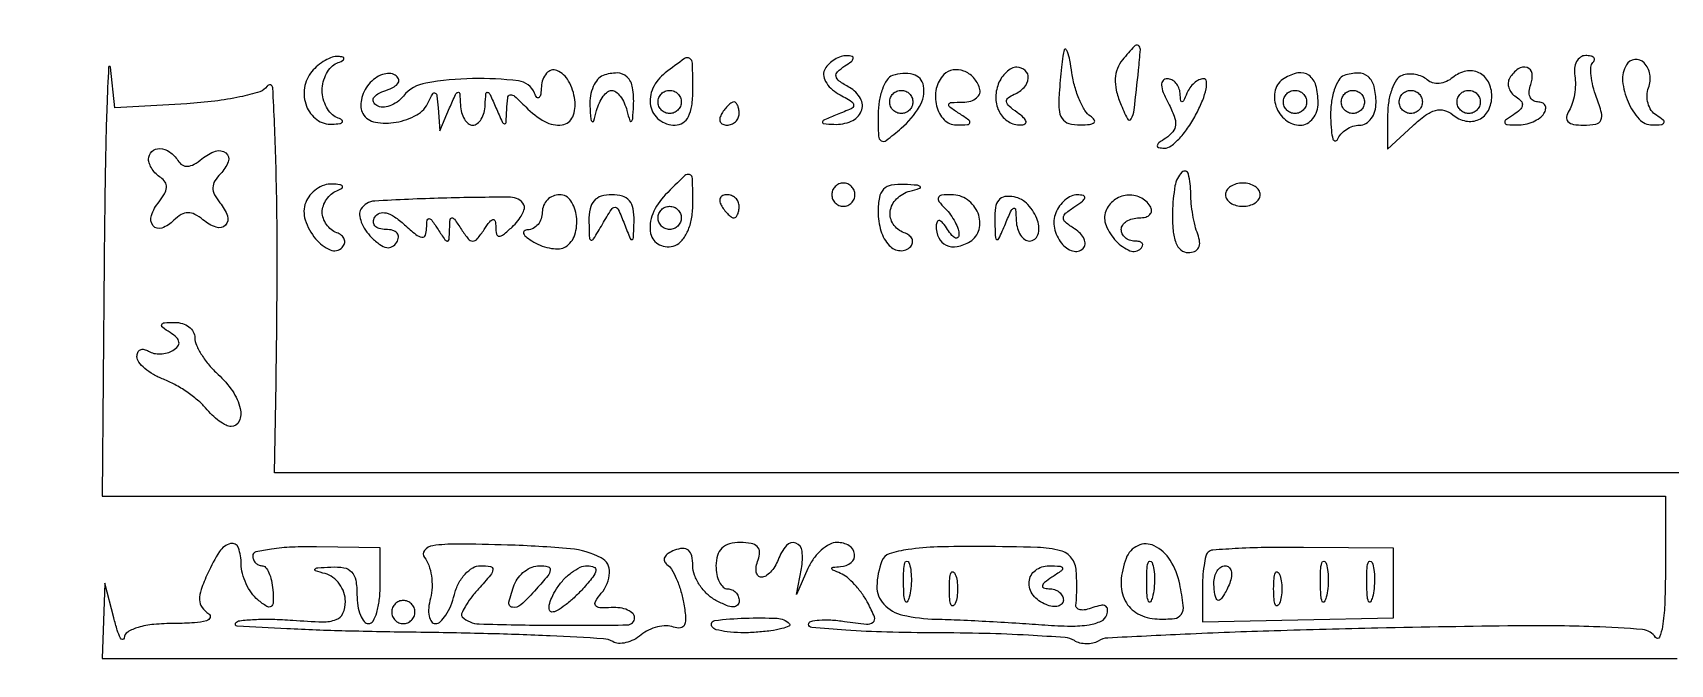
# Model space of a CAD drawing. Extents: x 0 to 960, y 2 to 508.
# Drawn here: x 0 to 141.4, y 1.5 to 56 of the extents above; entities that cross this region are included whole.
import ezdxf

# ---------------------------------------------------------------- set-up
doc = ezdxf.new("R2010")
doc.units = 0
doc.header["$MEASUREMENT"] = 0
doc.layers.get('0').update_dxf_attribs({"linetype": 'CONTINUOUS'})

msp = doc.modelspace()

# ---------------------------------------------------------------- linework, layer by layer
for points in [[(147.038239, 166.227624, 0.000577), (147, 133.063707), (147, 79.913436), (150.25, 80.136413, -0.017421), (152.848529, 80.223922, -0.000034), (194.698437, 80.171963, -0.000244), (241.752237, 80.087375, -0.000152), (297, 79.944315), (440.5, 79.529239), (294.5, 79.01462, -0.000232), (238.430845, 78.842985, -0.000382), (191.020312, 78.756035, -0.000021), (148.288673, 78.7121, -0.069906), (147.25, 78.856989, -0.327846), (146.5383, 79.775893, -0.001559), (146.256193, 92.436201, -0.004015), (146.051568, 110.818881, -0.000775), (146, 144.083936), (146, 208.953894)], [(485.936462, 18), (20.872924, 18), (21.007099, 25.75, 0.003871), (21.109842, 36.485655, 0.007998), (20.990971, 44.875664, 0.005256), (20.732837, 51.21832, 0.729822), (20.234687, 51.350137, -0.178856), (19.616578, 50.881934, -0.02037), (17.89266, 50.435194, -0.022577), (15.724233, 50.068138, -0.016547), (13.293517, 49.850137), (7.087034, 49.5), (6.71162, 53, 0.920415), (6.55567, 52.996254, 0.006595), (6.397104, 49.523438, 0.004166), (6.258857, 43.789314, 0.001868), (6.168103, 36.25), (6, 16), (73.5, 16), (141, 16), (140.984687, 9.25, -0.010257), (140.924877, 6.625013, -0.027455), (140.741569, 4.76414, -0.064567), (140.469859, 3.826451, -0.601246), (140.143986, 3.801266, 0.234116), (139.016467, 4.485734, 0.012988), (134.786086, 4.738458, 0.011479), (128.118595, 4.810057, 0.002264), (116.158444, 4.609755, 0.002405), (107.209013, 4.376268, 0.003758), (99.508086, 4.080338, 0.001107), (92.831306, 3.75868, 0.126473), (91.999145, 3.499472, -0.083192), (91.53886, 3.311574, -0.059456), (90.984422, 3.254378, -0.058757), (90.424525, 3.329489, -0.075855), (89.947823, 3.532247, 0.120373), (89.147356, 3.792178, 0.004559), (85.9888, 3.998633, 0.007976), (82.21882, 4.150268, 0.005508), (77.947823, 4.206783, -0.006091), (73.750043, 4.267223, -0.010127), (70.215923, 4.432854, -0.00406), (67.26408, 4.655271, -0.390013), (67, 4.942326, -0.342445), (67.191986, 5.189771, -0.042248), (67.911831, 5.310845, -0.035809), (68.914029, 5.321471, -0.021189), (70.104104, 5.198029, 0.010647), (71.992271, 4.961854, 0.19513), (72.561856, 5.127044, 0.334228), (72.681359, 5.57992, 0.026076), (72.115563, 6.784068, 0.033332), (71.604451, 7.602874, 0.030217), (70.973329, 8.375252, 0.031521), (70.322226, 8.996911, 0.079232), (69.761459, 9.3339, -0.009485), (69.105385, 9.612791, -0.290362), (69.011464, 9.754686, -0.387298), (69.107771, 9.864601, -0.012301), (69.75, 9.921053, 0.151013), (70.672783, 10.271381, 0.266859), (70.970788, 11.00335, 0.230407), (70.491811, 11.722069, 0.133293), (69.467776, 12, 0.122436), (68.808294, 11.836054, 0.060052), (68.093072, 11.339063, 0.054245), (67.43431, 10.610567, 0.052563), (66.939568, 9.75), (65.943584, 7.5), (66.378172, 9.75, 0.075122), (66.439078, 11.240534, 0.283661), (65.889542, 11.945796, 0.318455), (65.082786, 11.730722, 0.081997), (64.361626, 10.5, -0.046632), (64.077603, 9.926166, -0.052856), (63.702003, 9.440625, -0.060245), (63.296202, 9.108138, -0.142471), (62.924396, 9, -0.209945), (62.644659, 9.122874, -0.13955), (62.484956, 9.440625, -0.08982), (62.480468, 9.92532, -0.049166), (62.638374, 10.5, 0.089917), (62.765522, 11.171788, 0.20361), (62.570724, 11.640318, 0.150258), (62.035126, 11.916954, 0.044649), (61.106989, 12, 0.064658), (60.168513, 11.878132, 0.12593), (59.513374, 11.512695, 0.130944), (59.130106, 10.889021, 0.072786), (59, 10, 0.048028), (59.073693, 9.234582, 0.068025), (59.29375, 8.5875, 0.088204), (59.618118, 8.151477, 0.191087), (60, 8, -0.102628), (60.381588, 7.920843, -0.09872), (60.70625, 7.695915, -0.09706), (60.923788, 7.359936, -0.095561), (61, 6.964816, -0.188457), (60.855684, 6.595527, -0.214004), (60.508497, 6.447075, -0.094032), (59.901619, 6.573323, -0.0247), (59, 7, -0.067429), (58.235102, 7.553086, -0.055725), (57.5875, 8.323893, -0.057672), (57.147735, 9.184928, -0.089484), (57, 10.003799, 0.051859), (56.911563, 10.854173, 0.168225), (56.623791, 11.33362, 0.19554), (56.134322, 11.490777, 0.072849), (55.416154, 11.329452, 0.053376), (54.875347, 11.052657, 0.126088), (54.572165, 10.720775, 0.208782), (54.54665, 10.393182, 0.166024), (54.767125, 10.110837, -0.11431), (55.160273, 9.700805, -0.031268), (55.57213, 8.898439, -0.029898), (55.937369, 7.903853, -0.027219), (56.194847, 6.841295, -0.022058), (56.372321, 5.574608, -0.120327), (56.273457, 4.894756, -0.273793), (55.925525, 4.628937, -0.121675), (55.331141, 4.703171, 0.095375), (54.705838, 4.814525, 0.055912), (53.949018, 4.718928, 0.053103), (53.183925, 4.445302, 0.060864), (52.53107, 4.025786, -0.05545), (51.904643, 3.613633, -0.059625), (51.217793, 3.361321, -0.067133), (50.576513, 3.297711, -0.130325), (50.087327, 3.446029, 0.125001), (49.282044, 3.699428, 0.002197), (44.69036, 3.937283, 0.005383), (39.311168, 4.134221, 0.003545), (33.119325, 4.250261, -0.003543), (27.021676, 4.364517, -0.006114), (21.950843, 4.557553, -0.001751), (17.649804, 4.789088, -0.568284), (17.521717, 5.035138, -0.230782), (17.871253, 5.256037, -0.014491), (19.120871, 5.357475, -0.01899), (20.674083, 5.379286, -0.012782), (22.445914, 5.291513, 0.011943), (25.02215, 5.159555, 0.092019), (26.210647, 5.34676, 0.208943), (26.791145, 5.889408, 0.102135), (27, 6.901193, 0.083709), (26.868439, 7.681511, 0.073658), (26.485937, 8.414244, 0.075502), (25.918625, 8.989005, 0.096698), (25.25, 9.310674, -0.01159), (24.4117, 9.550633, -0.541772), (24.37122, 9.693656, -0.197309), (24.607705, 9.812001, -0.005718), (25.75, 9.883999, -0.054934), (26.868069, 9.8188, -0.162996), (27.5366, 9.46122, -0.147692), (27.893863, 8.745941, -0.042516), (28, 7.5, 0.038131), (28.073116, 6.542644, 0.057076), (28.29375, 5.734375, 0.074992), (28.617064, 5.182831, 0.226478), (29, 5, 0.268072), (29.385043, 5.222422, 0.056751), (29.70625, 5.961947, 0.045213), (29.927369, 7.020046, 0.02892), (30, 8.274715), (30, 11.549429), (24.5, 11.626757, 0.014557), (22.391447, 11.595013, 0.023947), (20.615625, 11.431083, 0.020749), (19.264511, 11.183226, 0.35033), (19, 10.852043, 0.091241), (19.059856, 10.526766, 0.095767), (19.231239, 10.250288, 0.099548), (19.486859, 10.06528, 0.107424), (19.787196, 10, -0.223807), (20.100403, 9.852411, -0.065949), (20.38908, 9.390295, -0.052156), (20.613292, 8.719219, -0.035776), (20.730741, 7.924409, -0.020225), (20.768567, 6.83605, -0.246497), (20.57884, 6.479544, -0.304022), (20.21355, 6.476588, -0.02764), (19.443545, 7.046853, -0.065501), (18.890923, 7.643324, -0.044431), (18.424041, 8.444498, -0.044426), (18.105981, 9.315721, -0.065405), (18, 10.122445, 0.084445), (17.757103, 11.550387, 0.393036), (17.082512, 11.905745, 0.185157), (16.135444, 11.214781, 0.036716), (15.109345, 9.340642, 0.02166), (14.542503, 7.938627, 0.091901), (14.401065, 7.048698, 0.150597), (14.618101, 6.40377, 0.095783), (15.19883, 5.855954, -0.351919), (15.310397, 5.528927, -0.24077), (15.009173, 5.248164, -0.054489), (13.962642, 5.06977, -0.014093), (12.25, 5.015313, 0.022071), (10.454594, 4.929538, 0.047553), (9.095733, 4.672558, 0.069088), (8.20658, 4.275595, 0.233766), (7.881685, 3.75, -0.396567), (7.751073, 3.635135, -0.274162), (7.573885, 3.748437, -0.042097), (7.302498, 4.422895, -0.012311), (7, 5.5), (6.23663, 8.5), (6.118315, 5.25), (6, 2), (74, 2), (142, 2)]]:
    msp.add_lwpolyline(points, format="xyb")
for points in [[(24.105192, 52.626748, 0.135408), (23.466713, 51.210524, 0.131258), (23.633923, 49.648736, 0.14389), (24.531072, 48.477123, 0.171527), (25.856989, 48.078947, 0.018903), (26.52067, 48.136041, 0.216883), (26.738573, 48.269868, 0.432325), (26.699755, 48.440858, 0.036995), (26.25, 48.662281, -0.109745), (25.77178, 48.990955, -0.064843), (25.367188, 49.557045, -0.060083), (25.093179, 50.261398, -0.062829), (25, 51, -0.062829), (25.093179, 51.738602, -0.060083), (25.367188, 52.442955, -0.064843), (25.77178, 53.009045, -0.109745), (26.25, 53.337719, 0.021172), (26.741851, 53.560836, 0.227742), (26.871438, 53.729631, 0.409541), (26.787916, 53.859793, 0.038264), (26.372445, 53.921053, 0.100943), (25.858442, 53.853172, 0.046588), (25.241323, 53.573416, 0.043557), (24.624669, 53.146286, 0.046341)], [(54.624575, 52.516241, 0.121316), (53.554699, 51.196529, 0.157414), (53.357837, 49.660975, 0.184751), (54.08891, 48.468942, 0.165299), (55.468615, 48, 0.14594), (56.137326, 48.199431, 0.13052), (56.622385, 48.739753, 0.084893), (56.910863, 49.663802, 0.033318), (57, 51, 0.005824), (56.972829, 53.33257, 0.249861), (56.737611, 53.750147, 0.305017), (56.294912, 53.739521, 0.008004)], [(68.418619, 52.868323, 0.159472), (68.29494, 52.356937, 0.102385), (68.466933, 51.765603, 0.082397), (68.911356, 51.182844, 0.061237), (69.56525, 50.703546, -0.011139), (70.719797, 50.023224, -0.275929), (70.883089, 49.707705, -0.279863), (70.681762, 49.417581, -0.011386), (69.455648, 48.905509, 0.006198), (68.378482, 48.468712, 0.220023), (68.200738, 48.274055, 0.479137), (68.296953, 48.129347, 0.012213), (69.190983, 48.070285, 0.108278), (70.687573, 48.333623, 0.198738), (71.551334, 49.191972, 0.233119), (71.482975, 50.295278, 0.135993), (70.520421, 51.24851, -0.025739), (69.638688, 51.803368, -0.189731), (69.370204, 52.210802, -0.261641), (69.495234, 52.609111, -0.047574), (70.130023, 53.10152, 0.022242), (70.691944, 53.493549, 0.181247), (70.855156, 53.754706, 0.398544), (70.748247, 53.925785, 0.060299), (70.309017, 53.984687, 0.082511), (69.801661, 53.907078, 0.054303), (69.262432, 53.663072, 0.053122), (68.774473, 53.300082, 0.067978)], [(89.068591, 54.5, 0.022921), (88.966626, 53.943626, 0.005126), (88.846122, 52.985938, 0.005309), (88.72995, 51.876172, 0.00511), (88.635737, 50.75, 0.032626), (88.624578, 49.357665, 0.134003), (88.890491, 48.564909, 0.179644), (89.469673, 48.146822, 0.069431), (90.466978, 48.015313, 0.024847), (91.269182, 48.061262, 0.152376), (91.64475, 48.224194, 0.395325), (91.670286, 48.463961, 0.089561), (91.340233, 48.768563, -0.114751), (90.863742, 49.254461, -0.035596), (90.391779, 50.170026, -0.033488), (89.9941, 51.301997, -0.031255), (89.740065, 52.50325, 0.011338), (89.55485, 53.591431, 0.033297), (89.361154, 54.325955, 0.151084), (89.201082, 54.548146, 0.543159)], [(94.106983, 53.628907, 0.081452), (93.664245, 52.873584, 0.079698), (93.481607, 52.010666, 0.067872), (93.567142, 51.018779, 0.039804), (93.921152, 49.878907, 0.02496), (94.535341, 48.541822, 0.599665), (94.861251, 48.538583, 0.096362), (95.111925, 49.325856, 0.002923), (95.491087, 52.75, 0.007583), (95.649028, 54.514514, 0.276528), (95.473711, 54.863559, 0.365688), (95.135845, 54.817529, 0.010377)], [(133.162183, 52.25, -0.047028), (133.214874, 51.488316, -0.03476), (133.135195, 50.646875, -0.035473), (132.94584, 49.855364, -0.063705), (132.666025, 49.25, 0.094916), (132.452283, 48.700474, 0.246616), (132.574736, 48.307262, 0.158507), (133.043882, 48.06841, 0.03915), (133.916232, 48, 0.044186), (134.97783, 48.093999, 0.243686), (135.418924, 48.432593, 0.178888), (135.472893, 49.073364, 0.023333), (135.039093, 50.397177, -0.028273), (134.734344, 51.359162, -0.036956), (134.572492, 52.267263, -0.040417), (134.556374, 53.009569, -0.183602), (134.730511, 53.397177, 0.143677), (134.855148, 53.625326, 0.260518), (134.795081, 53.822921, 0.14421), (134.534828, 53.958258, 0.04831), (134.103808, 54, 0.151076), (133.658404, 53.862276, 0.119917), (133.320027, 53.485937, 0.096557), (133.143965, 52.919028, 0.068019)], [(29.027217, 51.532794, 0.060336), (28.618899, 50.898832, 0.062006), (28.37833, 50.191459, 0.068614), (28.333356, 49.520702, 0.12147), (28.5025, 48.995955, 0.211512), (29.585359, 48.254588, 0.089868), (31.381692, 48.247028, 0.084947), (33.15922, 48.884885, 0.159152), (34.179715, 50, -0.020734), (34.537285, 50.709315, -0.425688), (34.746102, 50.764306, -0.231184), (34.906019, 50.514265, -0.011113), (35, 49.5), (35.140571, 47.5), (36, 49.5, -0.005675), (36.510599, 50.652006, -0.223503), (36.717909, 50.827495, -0.467319), (36.868926, 50.721577, -0.011173), (36.929715, 49.75, 0.054897), (37.030766, 49.080593, 0.072474), (37.273104, 48.514063, 0.090029), (37.612916, 48.13318, 0.16722), (38, 48, 0.16722), (38.387084, 48.13318, 0.090029), (38.726896, 48.514063, 0.072474), (38.969234, 49.080593, 0.054897), (39.070285, 49.75, -0.011173), (39.131074, 50.721577, -0.467319), (39.282091, 50.827495, -0.223503), (39.489401, 50.652006, -0.005675), (40, 49.5, 0.004357), (40.540802, 48.271123, 0.24412), (40.731262, 48.120653, 0.45013), (40.871022, 48.228266, 0.007535), (40.929715, 49.321429, -0.019979), (41.012131, 50.368873, -0.337283), (41.238818, 50.603084, -0.22687), (41.611622, 50.489774, -0.011036), (42.571429, 49.571429, 0.067158), (44.228499, 48.308357, 0.165881), (45.710272, 48.025839, 0.260523), (46.62647, 48.722456, 0.140181), (46.819551, 50.171672, 0.088659), (46.27294, 51.804961, 0.174183), (45.261577, 52.702939, 0.32471), (44.364008, 52.476847, 0.164731), (43.921053, 51.333333, -0.022584), (43.861846, 50.663768, -0.16447), (43.720855, 50.37875, -0.454472), (43.541769, 50.390899, -0.066699), (43.337719, 50.75, 0.273939), (41.936406, 51.820844, 0.034725), (37.979163, 52.012241, 0.036588), (33.954381, 51.631834, 0.179567), (32.009138, 50.51101, -0.061508), (31.456809, 49.99106, -0.072081), (30.821983, 49.653725, -0.083958), (30.205279, 49.543414, -0.1417), (29.70307, 49.683513, -0.143377), (29.417774, 50.000767, -0.253196), (29.434353, 50.343232, -0.133256), (29.796351, 50.688331, -0.039816), (30.5, 51, 0.039816), (31.203649, 51.311669, 0.133256), (31.565647, 51.656768, 0.253196), (31.582226, 51.999233, 0.143377), (31.29693, 52.316487, 0.138027), (30.797393, 52.459728, 0.08455), (30.188696, 52.359143, 0.073213), (29.565698, 52.035886, 0.063404)], [(49.25, 52.281721, 0.135941), (48.780255, 51.950153, 0.069302), (48.401263, 51.328589, 0.060837), (48.164595, 50.528626, 0.054957), (48.116001, 49.666667, 0.004943), (48.188996, 48.516394, 0.220754), (48.302761, 48.311954, 0.516928), (48.439374, 48.358098, 0.008813), (48.689326, 49.25, -0.042954), (48.927314, 49.919656, -0.05393), (49.262982, 50.485937, -0.063987), (49.639914, 50.874169, -0.169692), (50, 51, -0.169692), (50.360086, 50.874169, -0.063987), (50.737018, 50.485937, -0.05393), (51.072686, 49.919656, -0.042954), (51.310674, 49.25, 0.009556), (51.557626, 48.373816, 0.524627), (51.69617, 48.329337, 0.213559), (51.811325, 48.542991, 0.005163), (51.883999, 49.690983, 0.05301), (51.802362, 51.229103, 0.160028), (51.327131, 52.150213, 0.197551), (50.476435, 52.496955, 0.085551)], [(74.25, 52.281721, 0.162235), (73.770018, 51.904506, 0.056667), (73.367188, 51.111152, 0.049023), (73.092229, 50.071921, 0.040193), (73, 48.926454, 0.009168), (73.03422, 47.060346, 0.254213), (73.27473, 46.654109, 0.308565), (73.708538, 46.680267, 0.012321), (75, 47.732028, 0.079503), (76.580337, 49.593009, 0.179061), (76.926552, 51.383654, 0.298845), (76.019277, 52.369001, 0.148642)], [(78.6875, 52.354167, 0.143531), (78.027546, 51.146943, 0.114325), (78.046171, 49.656101, 0.13036), (78.697349, 48.462462, 0.208149), (79.75, 48.015313, 0.011938), (80.728916, 48.047261, 0.327416), (80.916542, 48.201904, 0.309569), (80.830411, 48.436556, 0.011213), (80, 49, -0.012742), (79.186756, 49.555436, -0.329311), (79.110142, 49.794741, -0.306335), (79.317483, 49.952319, -0.011751), (80.333333, 49.984687, 0.065358), (81.005264, 50.078611, 0.107242), (81.511849, 50.34433, 0.142493), (81.773969, 50.734993, 0.158723), (81.770833, 51.1875, 0.105531), (81.235871, 52.09629, 0.11722), (80.393926, 52.666264, 0.132907), (79.468249, 52.756771, 0.155894)], [(83.380002, 51.547887, 0.099333), (83.164654, 50.281144, 0.118093), (83.481239, 49.113289, 0.131895), (84.25399, 48.303652, 0.140739), (85.309017, 48.015313, 0.108294), (85.680857, 48.101829, 0.366751), (85.775604, 48.312069, 0.142879), (85.566457, 48.643108, 0.026992), (85, 49.091444, -0.02856), (84.313735, 49.63811, -0.172412), (84.098943, 50.031686, -0.274217), (84.228916, 50.35979, -0.068328), (84.75, 50.659464, 0.109028), (85.602776, 51.246219, 0.165949), (85.967704, 52.058948, 0.239167), (85.706342, 52.720252, 0.183235), (84.968615, 53, 0.120935), (84.532835, 52.893033, 0.064874), (84.076514, 52.573442, 0.058696), (83.669859, 52.103191, 0.057397)], [(108.056537, 52.034942, 0.192318), (107.302134, 51.015807, 0.149568), (107.357363, 49.625613, 0.141045), (108.193624, 48.446476, 0.170028), (109.468615, 48, 0.124668), (110.05576, 48.148708, 0.102027), (110.552757, 48.566867, 0.09092), (110.885293, 49.195386, 0.076473), (111, 49.940983, 0.06576), (110.803545, 51.428244, 0.174181), (110.200043, 52.296218, 0.204238), (109.259009, 52.502107, 0.091765)], [(113.25, 52.281721, 0.175072), (112.775056, 51.888898, 0.055018), (112.390378, 51.034839, 0.047321), (112.140753, 49.911685, 0.037281), (112.078947, 48.666667, 0.015272), (112.142316, 47.525371, 0.052406), (112.282867, 46.797396, 0.290558), (112.467969, 46.638357, 0.34575), (112.662281, 46.75, -0.087674), (112.960859, 47.227909, -0.065245), (113.434649, 47.632812, -0.064399), (114.004061, 47.906632, -0.080074), (114.583333, 48, 0.135911), (115.123565, 48.14961, 0.100327), (115.583854, 48.570164, 0.086648), (115.893666, 49.199223, 0.071312), (116, 49.940983, 0.060151), (115.831649, 51.335325, 0.157612), (115.308331, 52.183223, 0.180912), (114.444027, 52.496003, 0.083615)], [(118.25, 52.291667, 0.162858), (117.769889, 51.907905, 0.055709), (117.367188, 51.099755, 0.048291), (117.092199, 50.042582, 0.039513), (117, 48.877712), (117, 45.92209), (119.169234, 47.943038, -0.029965), (120.269089, 48.850996, -0.090543), (121.140717, 49.271618, -0.134226), (121.898323, 49.273253, -0.107416), (122.625429, 48.895903, 0.122801), (123.75549, 48.352326, 0.163355), (124.879511, 48.487726, 0.162463), (125.698433, 49.275231, 0.1213), (126, 50.5, 0.121273), (125.698827, 51.723455, 0.161925), (124.880774, 52.511945, 0.163231), (123.758872, 52.649873, 0.123483), (122.632402, 52.109884, -0.070696), (122.070661, 51.764265, -0.078918), (121.455526, 51.605293, -0.088058), (120.879009, 51.651672, -0.122429), (120.426206, 51.898794, 0.082806), (119.979188, 52.190384, 0.058604), (119.404886, 52.365323, 0.057864), (118.796912, 52.403681, 0.074853)], [(127.542705, 52.069098, 0.119889), (127.409645, 51.660661, 0.100691), (127.466282, 51.207758, 0.091987), (127.70499, 50.779571, 0.081478), (128.090451, 50.444098, -0.074313), (128.525237, 50.076448, -0.220943), (128.632491, 49.711202, -0.171994), (128.427154, 49.326175, -0.043884), (127.856763, 48.890313, 0.018262), (127.192195, 48.434385, 0.336346), (127.124858, 48.203742, 0.291537), (127.332224, 48.049806, 0.015546), (128.190983, 48.015313, 0.053738), (128.883651, 48.083635, 0.049393), (129.566787, 48.298248, 0.052761), (130.140373, 48.617978, 0.101161), (130.5, 49, 0.093667), (130.646585, 49.381563, 0.171987), (130.593972, 49.70625, 0.173661), (130.34937, 49.923227, 0.095723), (129.952028, 50, -0.148627), (129.555236, 50.120613, -0.152575), (129.29762, 50.440625, -0.116977), (129.228143, 50.926317, -0.069008), (129.361626, 51.5, 0.124007), (129.475232, 52.444922, 0.293102), (129.039235, 52.965365, 0.233837), (128.271389, 52.844449, 0.100742)], [(137.617336, 53.189853, 0.164364), (137.295992, 51.803451, 0.078156), (137.762004, 50.00875, 0.081581), (138.725262, 48.515309, 0.214325), (139.866631, 48.015313, 0.018435), (140.651312, 48.051623, 0.279214), (140.862951, 48.205177, 0.340163), (140.802817, 48.433799, 0.023107), (140.21613, 48.845262, -0.101686), (139.771264, 49.274988, -0.080528), (139.486248, 49.881464, -0.07772), (139.401031, 50.568036, -0.083887), (139.534304, 51.228799, 0.134508), (139.648841, 52.38199, 0.152572), (139.145937, 53.369038, 0.233067), (138.341851, 53.652394, 0.228368)], [(56, 50, -0.099038), (55.923658, 49.618362, -0.097945), (55.70625, 49.29375, -0.097945), (55.381638, 49.076342, -0.099038), (55, 49, -0.099038), (54.618362, 49.076342, -0.097945), (54.29375, 49.29375, -0.097945), (54.076342, 49.618362, -0.099038), (54, 50, -0.099038), (54.076342, 50.381638, -0.097945), (54.29375, 50.70625, -0.097945), (54.618362, 50.923658, -0.099038), (55, 51, -0.099038), (55.381638, 50.923658, -0.097945), (55.70625, 50.70625, -0.097945), (55.923658, 50.381638, -0.099038)], [(76, 50, -0.099038), (75.923658, 49.618362, -0.097945), (75.70625, 49.29375, -0.097945), (75.381638, 49.076342, -0.099038), (75, 49, -0.099038), (74.618362, 49.076342, -0.097945), (74.29375, 49.29375, -0.097945), (74.076342, 49.618362, -0.099038), (74, 50, -0.099038), (74.076342, 50.381638, -0.097945), (74.29375, 50.70625, -0.097945), (74.618362, 50.923658, -0.099038), (75, 51, -0.099038), (75.381638, 50.923658, -0.097945), (75.70625, 50.70625, -0.097945), (75.923658, 50.381638, -0.099038)], [(98.068061, 49.872826, -0.030422), (98.575616, 48.767797, -0.11085), (98.689466, 48.009108, -0.155092), (98.454372, 47.419794, -0.079837), (97.853245, 46.888139, 0.018306), (97.251091, 46.474927, 0.1991), (97.102956, 46.227637, 0.403027), (97.218668, 46.065409, 0.043148), (97.72432, 46.015313, 0.168562), (98.298805, 46.206634, 0.041575), (99.044708, 46.885748, 0.03787), (99.816197, 47.852712, 0.030127), (100.5, 49, 0.023519), (101.028281, 50.151223, 0.045759), (101.318834, 51.11875, 0.073567), (101.354021, 51.776883, 0.387099), (101.109013, 52, 0.114426), (100.711186, 51.907748, 0.064302), (100.295318, 51.632812, 0.058951), (99.925339, 51.227989, 0.059862), (99.662281, 50.75, -0.009076), (99.382013, 50.090194, -0.295955), (99.242982, 50, -0.382689), (99.135242, 50.096611, -0.011437), (99.078947, 50.75, 0.080134), (98.970666, 51.227489, 0.08648), (98.719106, 51.632812, 0.093962), (98.36586, 51.904392, 0.117552), (97.964816, 52, 0.215642), (97.612699, 51.840731, 0.194845), (97.480045, 51.461347, 0.085939), (97.626042, 50.808326, 0.025002)], [(110, 50, -0.099038), (109.923658, 49.618362, -0.097945), (109.70625, 49.29375, -0.097945), (109.381638, 49.076342, -0.099038), (109, 49, -0.099038), (108.618362, 49.076342, -0.097945), (108.29375, 49.29375, -0.097945), (108.076342, 49.618362, -0.099038), (108, 50, -0.099038), (108.076342, 50.381638, -0.097945), (108.29375, 50.70625, -0.097945), (108.618362, 50.923658, -0.099038), (109, 51, -0.099038), (109.381638, 50.923658, -0.097945), (109.70625, 50.70625, -0.097945), (109.923658, 50.381638, -0.099038)], [(115, 50, -0.099038), (114.923658, 49.618362, -0.097945), (114.70625, 49.29375, -0.097945), (114.381638, 49.076342, -0.099038), (114, 49, -0.099038), (113.618362, 49.076342, -0.097945), (113.29375, 49.29375, -0.097945), (113.076342, 49.618362, -0.099038), (113, 50, -0.099038), (113.076342, 50.381638, -0.097945), (113.29375, 50.70625, -0.097945), (113.618362, 50.923658, -0.099038), (114, 51, -0.099038), (114.381638, 50.923658, -0.097945), (114.70625, 50.70625, -0.097945), (114.923658, 50.381638, -0.099038)], [(120, 50, -0.099038), (119.923658, 49.618362, -0.097945), (119.70625, 49.29375, -0.097945), (119.381638, 49.076342, -0.099038), (119, 49, -0.099038), (118.618362, 49.076342, -0.097945), (118.29375, 49.29375, -0.097945), (118.076342, 49.618362, -0.099038), (118, 50, -0.099038), (118.076342, 50.381638, -0.097945), (118.29375, 50.70625, -0.097945), (118.618362, 50.923658, -0.099038), (119, 51, -0.099038), (119.381638, 50.923658, -0.097945), (119.70625, 50.70625, -0.097945), (119.923658, 50.381638, -0.099038)], [(125, 50, -0.099038), (124.923658, 49.618362, -0.097945), (124.70625, 49.29375, -0.097945), (124.381638, 49.076342, -0.099038), (124, 49, -0.099038), (123.618362, 49.076342, -0.097945), (123.29375, 49.29375, -0.097945), (123.076342, 49.618362, -0.099038), (123, 50, -0.099038), (123.076342, 50.381638, -0.097945), (123.29375, 50.70625, -0.097945), (123.618362, 50.923658, -0.099038), (124, 51, -0.099038), (124.381638, 50.923658, -0.097945), (124.70625, 50.70625, -0.097945), (124.923658, 50.381638, -0.099038)], [(59.5, 49, 0.082592), (59.343488, 48.6179, 0.161196), (59.3746, 48.29375, 0.182303), (59.586039, 48.078288, 0.108972), (59.940983, 48, 0.093332), (60.345238, 48.076123, 0.09642), (60.688914, 48.29375, 0.099167), (60.918938, 48.618444, 0.105053), (61, 49, 0.042167), (60.967655, 49.382849, 0.061769), (60.870461, 49.70625, 0.081139), (60.727648, 49.92554, 0.210953), (60.559017, 50, 0.151918), (60.34829, 49.934461, 0.038439), (60.066025, 49.70625, 0.035638), (59.768994, 49.382774, 0.029505)], [(12.530011, 44.951442, 0.113122), (12.908743, 44.567725, 0.160084), (13.370421, 44.450245, 0.113862), (13.932773, 44.621153, 0.042758), (14.613194, 45.093942, -0.089567), (15.787209, 45.756921, -0.259233), (16.675269, 45.602751, -0.32526), (16.87958, 44.842908, -0.10517), (16.207127, 43.807127, 0.061079), (15.720927, 43.185032, 0.132035), (15.555046, 42.605618, 0.125471), (15.698696, 42.001245, 0.052481), (16.166294, 41.299628, -0.087119), (16.814464, 40.164747, -0.290405), (16.635417, 39.364583, -0.290405), (15.835253, 39.185536, -0.087119), (14.700372, 39.833706, 0.052481), (13.998755, 40.301304, 0.125471), (13.394382, 40.444954, 0.132035), (12.814968, 40.279073, 0.061079), (12.192873, 39.792873, -0.10517), (11.157092, 39.12042, -0.32526), (10.397249, 39.324731, -0.259233), (10.243079, 40.212791, -0.089567), (10.906058, 41.386806, 0.042758), (11.378847, 42.067227, 0.113862), (11.549755, 42.629579, 0.160084), (11.432275, 43.091257, 0.113122), (11.048558, 43.469989, -0.058221), (10.647472, 43.787676, -0.050372), (10.308014, 44.204085, -0.052969), (10.076639, 44.651299, -0.09317), (10, 45.059017, -0.206734), (10.284522, 45.717741, -0.202148), (10.962815, 45.970288, -0.139817), (11.831097, 45.682234, -0.10515)], [(98.424974, 40.497057, 0.025265), (98.470981, 38.914822, 0.072769), (98.715138, 37.847415, 0.12505), (99.154991, 37.229939, 0.177589), (99.781963, 37, 0.09888), (100.334471, 37.110343, 0.175725), (100.672345, 37.42018, 0.148088), (100.766758, 37.919923, 0.064864), (100.606989, 38.581787, -0.03151), (100.374126, 39.325581, -0.017174), (100.178303, 40.2624, -0.017054), (100.044017, 41.232051, -0.025883), (100, 42.081787, 0.060273), (99.794217, 43.782665, 0.585401), (99.241189, 43.936174, 0.155638), (98.635738, 42.754603, 0.035835)], [(23.570245, 41.322459, 0.171822), (23.531269, 39.828681, 0.092542), (24.423069, 38.191559, 0.118686), (25.681534, 37.232528, 0.318607), (26.72619, 37.446429, 0.121656), (26.921964, 37.796565, 0.15765), (26.905506, 38.161905, 0.13616), (26.669081, 38.48726, 0.082365), (26.25, 38.720238, -0.086235), (25.772201, 38.990687, -0.067952), (25.367188, 39.427195, -0.067865), (25.093571, 39.95693, -0.08552), (25, 40.5, -0.084643), (25.093338, 41.047415, -0.064977), (25.367188, 41.58983, -0.064791), (25.772113, 42.045311, -0.08298), (26.25, 42.337719, 0.036995), (26.699755, 42.559142, 0.432325), (26.738573, 42.730132, 0.216883), (26.52067, 42.863959, 0.018903), (25.856989, 42.921053, 0.094459), (25.18078, 42.825522, 0.070465), (24.507516, 42.484031, 0.068672), (23.939403, 41.957711, 0.080178)], [(54.624859, 41.98787, 0.096711), (53.533081, 40.349368, 0.147175), (53.359, 38.660189, 0.240148), (54.127427, 37.671978, 0.203987), (55.462146, 37.623848, 0.129529), (56.072801, 38.063526, 0.068449), (56.56611, 38.863712, 0.058315), (56.890882, 39.916312, 0.045726), (57, 41.106989, 0.006051), (56.97242, 43.38571, 0.306993), (56.72597, 43.730977, 0.288412), (56.2996, 43.641688, 0.005547)], [(69, 42, 0.099038), (69.076342, 41.618362, 0.097945), (69.29375, 41.29375, 0.097945), (69.618362, 41.076342, 0.099038), (70, 41, 0.099038), (70.381638, 41.076342, 0.097945), (70.70625, 41.29375, 0.097945), (70.923658, 41.618362, 0.099038), (71, 42, 0.099038), (70.923658, 42.381638, 0.097945), (70.70625, 42.70625, 0.097945), (70.381638, 42.923658, 0.099038), (70, 43, 0.099038), (69.618362, 42.923658, 0.097945), (69.29375, 42.70625, 0.097945), (69.076342, 42.381638, 0.099038)], [(73, 40.559017, 0.072443), (73.245514, 38.873371, 0.115741), (73.964944, 37.616053, 0.192326), (74.906637, 37.172026, 0.224587), (75.816531, 37.536769, 0.14119), (75.975903, 37.852721, 0.159614), (75.932044, 38.188442, 0.124523), (75.677128, 38.494654, 0.071563), (75.25, 38.720238, -0.160722), (74.305282, 39.45608, -0.184218), (74.050161, 40.565736, -0.165107), (74.59802, 41.656045, -0.131321), (75.75, 42.310674, 0.01159), (76.5883, 42.550633, 0.541772), (76.62878, 42.693656, 0.197309), (76.392295, 42.812001, 0.005718), (75.25, 42.883999, 0.054589), (74.138652, 42.81996, 0.160138), (73.468559, 42.467512, 0.148519), (73.10844, 41.765756, 0.044841)], [(103, 42, 0.148195), (103.115568, 41.618646, 0.098894), (103.440625, 41.29375, 0.082425), (103.926543, 41.074694, 0.064853), (104.5, 41, 0.064853), (105.073457, 41.074694, 0.082425), (105.559375, 41.29375, 0.098894), (105.884432, 41.618646, 0.148195), (106, 42, 0.148195), (105.884432, 42.381354, 0.098894), (105.559375, 42.70625, 0.082425), (105.073457, 42.925306, 0.064853), (104.5, 43, 0.064853), (103.926543, 42.925306, 0.082425), (103.440625, 42.70625, 0.098894), (103.115568, 42.381354, 0.148195)], [(28.340658, 40.742178, 0.16123), (28.229308, 40.274764, 0.069233), (28.37356, 39.641845, 0.058343), (28.732203, 38.951081, 0.047525), (29.263351, 38.308077, 0.037319), (29.979071, 37.691906, 0.113664), (30.563762, 37.437897, 0.177875), (31.0433, 37.519516, 0.124783), (31.440693, 37.904039, 0.122053), (31.577242, 38.329339, 0.19675), (31.458969, 38.68532, 0.150025), (31.084814, 38.921808, 0.066556), (30.5, 39, -0.068228), (29.928976, 39.078285, -0.142175), (29.550586, 39.312862, -0.190553), (29.420984, 39.660548, -0.134244), (29.54026, 40.065143, -0.172019), (29.954149, 40.397462, -0.147656), (30.514781, 40.42137, -0.088133), (31.232322, 40.095425, -0.033354), (32.099277, 39.410155, 0.01502), (33.08534, 38.570247, 0.128824), (33.610035, 38.336403, 0.356997), (33.904103, 38.50586, 0.088061), (34.015313, 39.095012, -0.023213), (34.055903, 39.802434, -0.412007), (34.216574, 39.933813, -0.217552), (34.464058, 39.79059, -0.011003), (35, 39, 0.007698), (35.590222, 38.116826, 0.246379), (35.812916, 38, 0.392993), (35.959637, 38.136384, 0.013145), (36, 39, -0.013529), (36.040951, 39.862003, -0.392549), (36.189636, 40, -0.244358), (36.416241, 39.882222, -0.007812), (37.015313, 39, 0.02521), (37.610943, 38.185322, 0.226004), (38, 38, 0.226004), (38.389057, 38.185322, 0.02521), (38.984687, 39, -0.017938), (39.45793, 39.667433, -0.179545), (39.742419, 39.846922, -0.411473), (39.925125, 39.728994, -0.051303), (39.984687, 39.210573, 0.048964), (40.052433, 38.595643, 0.354643), (40.267508, 38.421147, 0.172737), (40.63799, 38.553076, 0.015471), (41.39504, 39.210573, 0.035964), (41.901073, 39.750699, 0.049058), (42.268057, 40.307323, 0.059061), (42.45737, 40.799994, 0.200516), (42.408021, 41.133504, 0.262432), (41.264898, 41.780175, 0.007336), (35.387993, 41.702954, 0.007582), (29.529437, 41.451026, 0.244474)], [(44, 40.5, -0.081566), (43.905534, 39.924778, -0.090078), (43.632812, 39.431692, -0.098016), (43.226849, 39.096294, -0.118239), (42.75, 38.969591, 0.14907), (42.437348, 38.865884, 0.36604), (42.381124, 38.648209, 0.120297), (42.655767, 38.314397, 0.028898), (43.25792, 37.915469, 0.046456), (44.003913, 37.569277, 0.048398), (44.790874, 37.372581, 0.053382), (45.501511, 37.343042, 0.122724), (46.00792, 37.504895, 0.179748), (46.810398, 38.53563, 0.104968), (46.963389, 40.113572, 0.118827), (46.46538, 41.481856, 0.251401), (45.5, 42, 0.099038), (44.927543, 41.885486, 0.097945), (44.440625, 41.559375, 0.097945), (44.114514, 41.072457, 0.099038)], [(48.030409, 39.75, 0.005025), (48.065213, 38.273216, 0.334071), (48.215004, 38.087391, 0.329419), (48.437385, 38.178521, 0.004953), (49.195185, 39.455648, -0.008409), (49.96747, 40.736922, -0.258418), (50.282327, 40.911297, -0.297334), (50.56675, 40.725757, -0.010479), (51.094491, 39.455648, 0.00416), (51.593326, 38.210953, 0.399453), (51.753883, 38.139014, 0.305859), (51.874732, 38.301899, 0.003361), (51.929715, 39.75, 0.05424), (51.849379, 40.789273, 0.131601), (51.519267, 41.477536, 0.145055), (50.91435, 41.8685, 0.071541), (50, 42, 0.072775), (49.089408, 41.866758, 0.14122), (48.475972, 41.472551, 0.128527), (48.130951, 40.782063, 0.055369)], [(59.5, 41, 0.029505), (59.768994, 40.617226, 0.035638), (60.066025, 40.29375, 0.038439), (60.34829, 40.065539, 0.151918), (60.559017, 40, 0.210953), (60.727648, 40.07446, 0.081139), (60.870461, 40.29375, 0.061769), (60.967655, 40.617151, 0.042167), (61, 41, 0.105053), (60.918938, 41.381556, 0.099167), (60.688914, 41.70625, 0.09642), (60.345238, 41.923877, 0.093332), (59.940983, 42, 0.108972), (59.586039, 41.921712, 0.182303), (59.3746, 41.70625, 0.161196), (59.343488, 41.3821, 0.082592)], [(78.8, 40.8, -0.039453), (79.258071, 40.263313, -0.035771), (79.643002, 39.644063, -0.037648), (79.906094, 39.037719, -0.087398), (79.984687, 38.55, -0.172502), (79.889554, 38.294333, -0.33739), (79.689119, 38.249062, -0.112638), (79.375355, 38.48907, -0.029944), (79, 39, 0.027275), (78.597454, 39.554112, 0.147021), (78.292684, 39.760849, 0.37991), (78.095709, 39.672401, 0.102799), (78.015313, 39.309017, 0.113158), (78.238988, 38.27232, 0.17749), (78.879081, 37.637049, 0.159209), (79.837806, 37.526765, 0.088312), (80.943463, 37.965058, 0.192128), (81.716654, 39.008773, 0.160882), (81.631977, 40.393618, 0.144676), (80.712108, 41.560776, 0.155223), (79.331385, 42, 0.027558), (78.488622, 41.953515, 0.267019), (78.210705, 41.75, 0.278158), (78.253043, 41.41505, 0.029275)], [(83.070285, 39.823324, 0.003519), (83.126826, 38.307389, 0.30709), (83.256234, 38.13366, 0.388559), (83.432218, 38.209422, 0.004301), (84, 39.5, -0.005675), (84.510599, 40.652006, -0.223503), (84.717909, 40.827495, -0.467319), (84.868926, 40.721577, -0.011173), (84.929715, 39.75, 0.059078), (85.036453, 39.080762, 0.075806), (85.294643, 38.514063, 0.092381), (85.658363, 38.133723, 0.157148), (86.073324, 38, 0.331008), (86.800369, 38.54054, 0.15856), (86.772919, 39.769697, 0.103439), (85.943405, 41.144246, 0.15918), (84.738516, 41.811841, 0.082625), (83.936252, 41.832205, 0.185398), (83.411789, 41.541502, 0.141125), (83.12805, 40.902073, 0.041894)], [(88.335833, 40.432783, 0.144952), (88.232536, 39.119734, 0.112733), (88.837706, 37.813696, 0.154726), (89.801525, 37.146714, 0.277763), (90.704373, 37.37104, 0.179067), (90.867984, 37.726826, 0.122481), (90.79326, 38.169823, 0.09001), (90.479484, 38.638063, 0.057452), (89.97104, 39.054373, -0.027559), (89.187715, 39.621226, -0.229999), (89.007602, 40.006673, -0.221623), (89.196244, 40.396002, -0.025631), (90, 40.984687, 0.018555), (90.65853, 41.452841, 0.176925), (90.840439, 41.739503, 0.410266), (90.724169, 41.923555, 0.054247), (90.218615, 41.984687, 0.108444), (89.683843, 41.874002, 0.067407), (89.136977, 41.535132, 0.062768), (88.661417, 41.030821, 0.066168)], [(92.66643, 40.573113, 0.192547), (92.683648, 39.34599, 0.090319), (93.561108, 37.990841, 0.10647), (94.750875, 37.170066, 0.303087), (95.690833, 37.357499, 0.117684), (95.840858, 37.601589, 0.255643), (95.80189, 37.811265, 0.167549), (95.569834, 37.954971, 0.055671), (95.166667, 38, -0.084383), (94.721133, 38.07573, -0.093242), (94.342708, 38.29375, -0.100475), (94.089636, 38.618559, -0.115918), (94, 39, -0.153634), (94.120018, 39.381379, -0.097988), (94.457961, 39.70625, -0.080552), (94.962904, 39.925455, -0.062283), (95.559017, 40, 0.066118), (96.110654, 40.073267, 0.138808), (96.478525, 40.29375, 0.191142), (96.607943, 40.620352, 0.139169), (96.5, 41, 0.146391), (95.639802, 41.76441, 0.137529), (94.478581, 41.954722, 0.135221), (93.372946, 41.513489, 0.139868)], [(56, 40, -0.099038), (55.923658, 39.618362, -0.097945), (55.70625, 39.29375, -0.097945), (55.381638, 39.076342, -0.099038), (55, 39, -0.099038), (54.618362, 39.076342, -0.097945), (54.29375, 39.29375, -0.097945), (54.076342, 39.618362, -0.099038), (54, 40, -0.099038), (54.076342, 40.381638, -0.097945), (54.29375, 40.70625, -0.097945), (54.618362, 40.923658, -0.099038), (55, 41, -0.099038), (55.381638, 40.923658, -0.097945), (55.70625, 40.70625, -0.097945), (55.923658, 40.381638, -0.099038)], [(14, 29.654988, 0.105367), (14.136671, 29.01364, 0.036283), (14.5875, 28.173392, 0.034148), (15.234645, 27.29186, 0.033439), (16, 26.5, -0.059754), (17.243125, 25.070758, -0.088242), (17.920015, 23.55693, -0.163367), (17.833473, 22.469661, -0.300455), (17.122445, 22, -0.122751), (16.695697, 22.106371, -0.034903), (16.111588, 22.471227, -0.032898), (15.487718, 22.99022, -0.029612), (14.913542, 23.604176, 0.045229), (14.23898, 24.281819, 0.024466), (13.300268, 24.993002, 0.024175), (12.265702, 25.628861, 0.034873), (11.291097, 26.079425, -0.038585), (10.414308, 26.492686, -0.047231), (9.67301, 27.012977, -0.054289), (9.160164, 27.556945, -0.1633), (9, 28.034266, -0.105607), (9.077913, 28.399032, -0.180437), (9.29375, 28.61813, -0.163912), (9.618022, 28.654248, -0.085096), (10, 28.5, 0.086898), (10.464599, 28.314318, 0.059611), (11.031362, 28.264443, 0.05825), (11.609105, 28.350389, 0.072509), (12.106763, 28.565983, 0.079241), (12.524505, 28.9263, 0.218762), (12.625764, 29.291912, 0.167837), (12.417879, 29.678736, 0.045108), (11.856763, 30.109687, -0.02023), (11.205875, 30.560005, -0.350217), (11.145823, 30.793849, -0.276177), (11.36908, 30.949724, -0.015461), (12.25, 30.984687, -0.075381), (12.918619, 30.889286, -0.089628), (13.485938, 30.600404, -0.101691), (13.865061, 30.166699, -0.129635)], [(33.826518, 10.709033, -0.088664), (34.202326, 10.046321, -0.048376), (34.427334, 9.136001, -0.04617), (34.480748, 8.136051, -0.054271), (34.341518, 7.197964, 0.041494), (34.194496, 6.355818, 0.071271), (34.231745, 5.645652, 0.107674), (34.436566, 5.173396, 0.241288), (34.774961, 5, 0.19368), (35.206114, 5.17352, 0.056605), (35.671335, 5.734375, 0.047728), (36.096405, 6.542966, 0.035691), (36.410644, 7.5, -0.057012), (36.77329, 8.464019, -0.065609), (37.331744, 9.272069, -0.075449), (37.996942, 9.814864, -0.134249), (38.67404, 10, -0.040734), (39.530612, 9.930102, -0.392828), (39.735314, 9.665983, -0.153664), (39.536693, 9.188528, -0.0091), (38.494452, 7.993869, 0.019899), (37.828296, 7.19616, 0.031812), (37.332833, 6.459962, 0.033442), (37.033931, 5.859559, 0.308037), (37.089464, 5.589179, 0.187251), (38.545218, 4.973038, 0.006327), (44.888758, 4.86192, 0.004648), (51.355641, 4.890606, 0.414226), (51.964917, 5.516876, 0.198366), (51.807836, 5.88286, 0.092153), (51.370472, 6.175661, 0.069445), (50.723402, 6.352991, 0.047415), (49.960294, 6.37899, -0.023913), (48.964486, 6.366159, -0.235824), (48.607048, 6.560556, -0.29959), (48.597157, 6.922388, -0.034487), (49.096483, 7.616255, 0.155535), (49.815478, 9.395039, 0.301707), (49.097787, 10.676551, 0.09615), (46.435385, 11.449423, 0.015303), (40.989293, 11.777735, 0.005162), (36.61118, 11.862163, 0.039287), (34.555573, 11.71891, 0.180711), (33.831034, 11.31774, 0.365109)], [(73.328191, 10.41287, 0.085715), (72.894837, 8.223337, 0.19612), (73.481576, 6.67833, 0.152446), (75.138715, 5.733981, 0.04755), (78.013475, 5.386242, -0.004496), (80.084867, 5.315076, -0.002454), (82.624863, 5.192442, -0.002445), (85.205134, 5.042509, -0.003886), (87.41159, 4.886242, 0.016418), (89.633729, 4.784744, 0.0434), (91.219965, 4.902234, 0.066575), (92.263646, 5.217813, 0.207611), (92.74515, 5.75068, 0.092504), (92.814439, 6.239119, 0.267732), (92.63782, 6.516646, 0.171906), (92.22119, 6.575512, 0.041595), (91.542666, 6.377999, -0.042442), (90.930712, 6.200986, -0.091578), (90.442195, 6.1941, -0.168108), (90.156342, 6.350876, -0.23325), (90.077527, 6.627319, 0.032856), (90.131563, 7.095614, 0.008798), (90.155257, 7.845257, 0.008877), (90.15205, 8.699926, 0.009063), (90.118421, 9.548023, 0.149778), (89.706385, 10.659161, 0.168388), (88.759384, 11.285987, 0.05565), (86.771691, 11.56583, 0.005427), (81.912765, 11.652479, 0.008987), (78.121775, 11.610793, 0.028618), (75.599276, 11.392841, 0.041534), (73.967712, 11.016963, 0.227545)], [(94.412402, 10.63232, 0.078148), (93.984202, 8.627549, 0.133255), (94.339718, 6.96365, 0.152501), (95.43399, 5.853328, 0.11342), (97.10556, 5.401249, 0.03229), (98.586535, 5.44021, 0.229728), (99.18424, 5.800509, 0.177899), (99.357834, 6.560431, 0.018555), (99.053006, 8.395211, 0.088103), (98.234117, 10.460466, 0.143051), (96.841942, 11.71484, 0.224963), (95.430923, 11.724215, 0.194517)], [(101.490564, 11.157231, 0.140157), (101.299256, 10.812713, 0.019539), (101.144103, 10.003022, 0.021089), (101.035894, 9.00573, 0.016478), (101, 7.916889), (101, 5.16711), (109.25, 5.333555), (117.5, 5.5), (117.5, 8.5), (117.5, 11.5), (109.740564, 11.573897, 0.005958), (106.731385, 11.5667, 0.009039), (104.116359, 11.481984, 0.004411), (101.917799, 11.351492, 0.18127)], [(43.494452, 7.993869, -0.021133), (42.134725, 6.613388, -0.239008), (41.41954, 6.406574, -0.425842), (41.125035, 6.85814, -0.034802), (41.58345, 8.356872, -0.075192), (41.940195, 8.985014, -0.064584), (42.483485, 9.517331, -0.066842), (43.123073, 9.877379, -0.095094), (43.761976, 10, -0.058217), (44.501032, 9.913657, -0.385209), (44.694332, 9.632807, -0.14057), (44.471604, 9.122979, -0.011094)], [(47.5, 8, -0.021593), (46.744448, 7.234326, -0.026204), (45.970993, 6.5875, -0.026285), (45.277891, 6.121902, -0.135562), (44.836539, 6, -0.336263), (44.617097, 6.166396, -0.117664), (44.600664, 6.5875, -0.061525), (44.812989, 7.23222, -0.029311), (45.232073, 8, -0.046297), (45.814656, 8.765119, -0.045886), (46.529686, 9.4125, -0.049801), (47.263666, 9.85703, -0.111721), (47.895534, 10, -0.100876), (48.464693, 9.88399, -0.354834), (48.627356, 9.576593, -0.120554), (48.368657, 9.020167, -0.015105)], [(75.692991, 7.269032, -0.087174), (75.51666, 6.883358, -0.597527), (75.356533, 6.900903, -0.080377), (75.235556, 7.431793, -0.012823), (75.194949, 8.5, -0.014395), (75.212705, 9.580113, -0.052471), (75.315079, 10.257153, -0.333666), (75.47713, 10.386009, -0.31318), (75.655937, 10.269032, -0.06278), (75.814405, 9.671085, -0.030339), (75.872264, 8.880008, -0.029507), (75.832894, 8.036634, -0.037336)], [(88, 9, 0.021149), (87.378141, 8.559769, 0.167501), (87.1875, 8.269141, 0.405416), (87.295085, 8.081977, 0.066727), (87.75, 8.015313, -0.075766), (88.227576, 7.936529, -0.088257), (88.632812, 7.719967, -0.099372), (88.903835, 7.401993, -0.127626), (89, 7.031385, -0.184534), (88.877514, 6.710807, -0.147206), (88.559375, 6.516384, -0.100118), (88.074366, 6.488865, -0.055937), (87.5, 6.638374, -0.135689), (86.398144, 7.452159, -0.18701), (86.043734, 8.61775, -0.215614), (86.578154, 9.597635, -0.165364), (87.75, 9.984687, -0.011938), (88.728916, 9.952739, -0.327416), (88.916542, 9.798096, -0.309569), (88.830411, 9.563444, -0.011213)], [(96.692991, 7.269032, -0.087174), (96.51666, 6.883358, -0.597527), (96.356533, 6.900903, -0.080377), (96.235556, 7.431793, -0.012823), (96.194949, 8.5, -0.014395), (96.212705, 9.580113, -0.052471), (96.315079, 10.257153, -0.333666), (96.47713, 10.386009, -0.31318), (96.655937, 10.269032, -0.06278), (96.814405, 9.671085, -0.030339), (96.872264, 8.880008, -0.029507), (96.832894, 8.036634, -0.037336)], [(103.361626, 8.5, -0.02136), (103.112506, 7.925442, -0.030395), (102.839659, 7.440625, -0.030693), (102.579329, 7.087111, -0.222225), (102.393011, 7, -0.289661), (102.241071, 7.096084, -0.046727), (102.115447, 7.440625, -0.039339), (102.028469, 7.925176, -0.024748), (102, 8.5, -0.062722), (102.07223, 9.073532, -0.08088), (102.284531, 9.559375, -0.098158), (102.599211, 9.884506, -0.152681), (102.968615, 10, -0.184534), (103.289193, 9.877514, -0.147206), (103.483616, 9.559375, -0.100118), (103.511135, 9.074366, -0.055937)], [(111.692991, 7.269032, -0.087174), (111.51666, 6.883358, -0.597527), (111.356533, 6.900903, -0.080377), (111.235556, 7.431793, -0.012823), (111.194949, 8.5, -0.014395), (111.212705, 9.580113, -0.052471), (111.315079, 10.257153, -0.333666), (111.47713, 10.386009, -0.31318), (111.655937, 10.269032, -0.06278), (111.814405, 9.671085, -0.030339), (111.872264, 8.880008, -0.029507), (111.832894, 8.036634, -0.037336)], [(115.692991, 7.269032, -0.087174), (115.51666, 6.883358, -0.597527), (115.356533, 6.900903, -0.080377), (115.235556, 7.431793, -0.012823), (115.194949, 8.5, -0.014395), (115.212705, 9.580113, -0.052471), (115.315079, 10.257153, -0.333666), (115.47713, 10.386009, -0.31318), (115.655937, 10.269032, -0.06278), (115.814405, 9.671085, -0.030339), (115.872264, 8.880008, -0.029507), (115.832894, 8.036634, -0.037336)], [(79.662281, 6.75, -0.174857), (79.474999, 6.540618, -0.447206), (79.306058, 6.601562, -0.078554), (79.189089, 7.10856, -0.017491), (79.157895, 8, -0.017491), (79.189089, 8.89144, -0.078554), (79.306058, 9.398438, -0.447206), (79.474999, 9.459382, -0.174857), (79.662281, 9.25, -0.057986), (79.818615, 8.679992, -0.037979), (79.87034, 8, -0.037979), (79.818615, 7.320008, -0.057986)], [(107.662281, 6.75, -0.174857), (107.474999, 6.540618, -0.447206), (107.306058, 6.601562, -0.078554), (107.189089, 7.10856, -0.017491), (107.157895, 8, -0.017491), (107.189089, 8.89144, -0.078554), (107.306058, 9.398438, -0.447206), (107.474999, 9.459382, -0.174857), (107.662281, 9.25, -0.057986), (107.818615, 8.679992, -0.037979), (107.87034, 8, -0.037979), (107.818615, 7.320008, -0.057986)], [(31, 6, 0.099038), (31.076342, 5.618362, 0.097945), (31.29375, 5.29375, 0.097945), (31.618362, 5.076342, 0.099038), (32, 5, 0.099038), (32.381638, 5.076342, 0.097945), (32.70625, 5.29375, 0.097945), (32.923658, 5.618362, 0.099038), (33, 6, 0.099038), (32.923658, 6.381638, 0.097945), (32.70625, 6.70625, 0.097945), (32.381638, 6.923658, 0.099038), (32, 7, 0.099038), (31.618362, 6.923658, 0.097945), (31.29375, 6.70625, 0.097945), (31.076342, 6.381638, 0.099038)], [(65.343508, 4.986851, -0.524099), (65.305715, 4.782806, -0.04323), (64.698904, 4.571043, -0.029565), (63.724706, 4.38344, -0.014574), (62.469622, 4.254998, -0.021493), (61.150082, 4.215587, -0.029283), (59.96303, 4.300809, -0.029339), (59.027318, 4.479679, -0.194902), (58.651703, 4.754998, -0.548669), (58.90353, 5.275863, -0.020548), (61.512541, 5.473804, -0.019986), (64.277185, 5.459059, -0.187958)]]:
    msp.add_lwpolyline(points, format="xyb", close=True)

doc.saveas('drawing.dxf')
